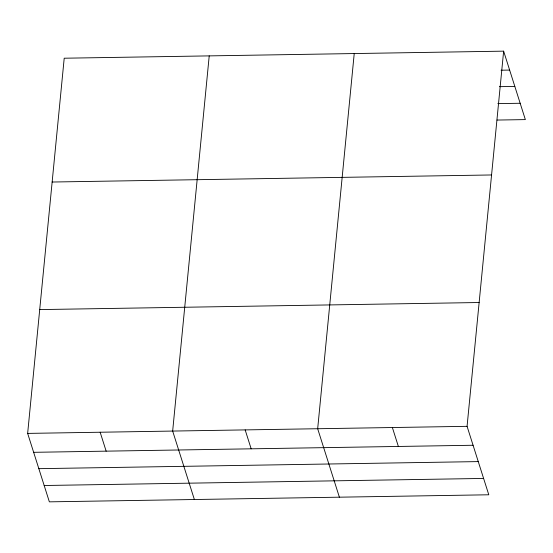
<?xml version="1.0" encoding="UTF-8"?>
<svg xmlns="http://www.w3.org/2000/svg" width="553" height="553" viewBox="0 0 553 553"><rect width="100%" height="100%" fill="white"/><g stroke="black" fill="none" stroke-linecap="round" stroke-linejoin="round"><path stroke-width="0.83" d="M503.638 51.153L467.071 426.328L488.79 494.783L49.362 501.848L27.65 433.4L64.21 58.217L503.638 51.153L525.35 119.6L497.016 120.056M209.221 55.888L172.66 431.064L194.373 499.518M354.231 53.551L317.671 428.734L339.383 497.182M501.053 70.21L509.638 70.072M499.366 86.669L514.822 86.42M497.838 103.618L520.166 103.259M52.148 182.027L491.569 174.962M39.712 309.59L479.14 302.519M27.65 433.4L467.071 426.328M33.65 452.319L473.078 445.255M38.834 468.668L478.262 461.596M44.178 485.506L483.605 478.435M392.374 427.531L398.374 446.458M245.166 429.902L251.166 448.822M100.155 432.232L106.155 451.158"/></g></svg>
